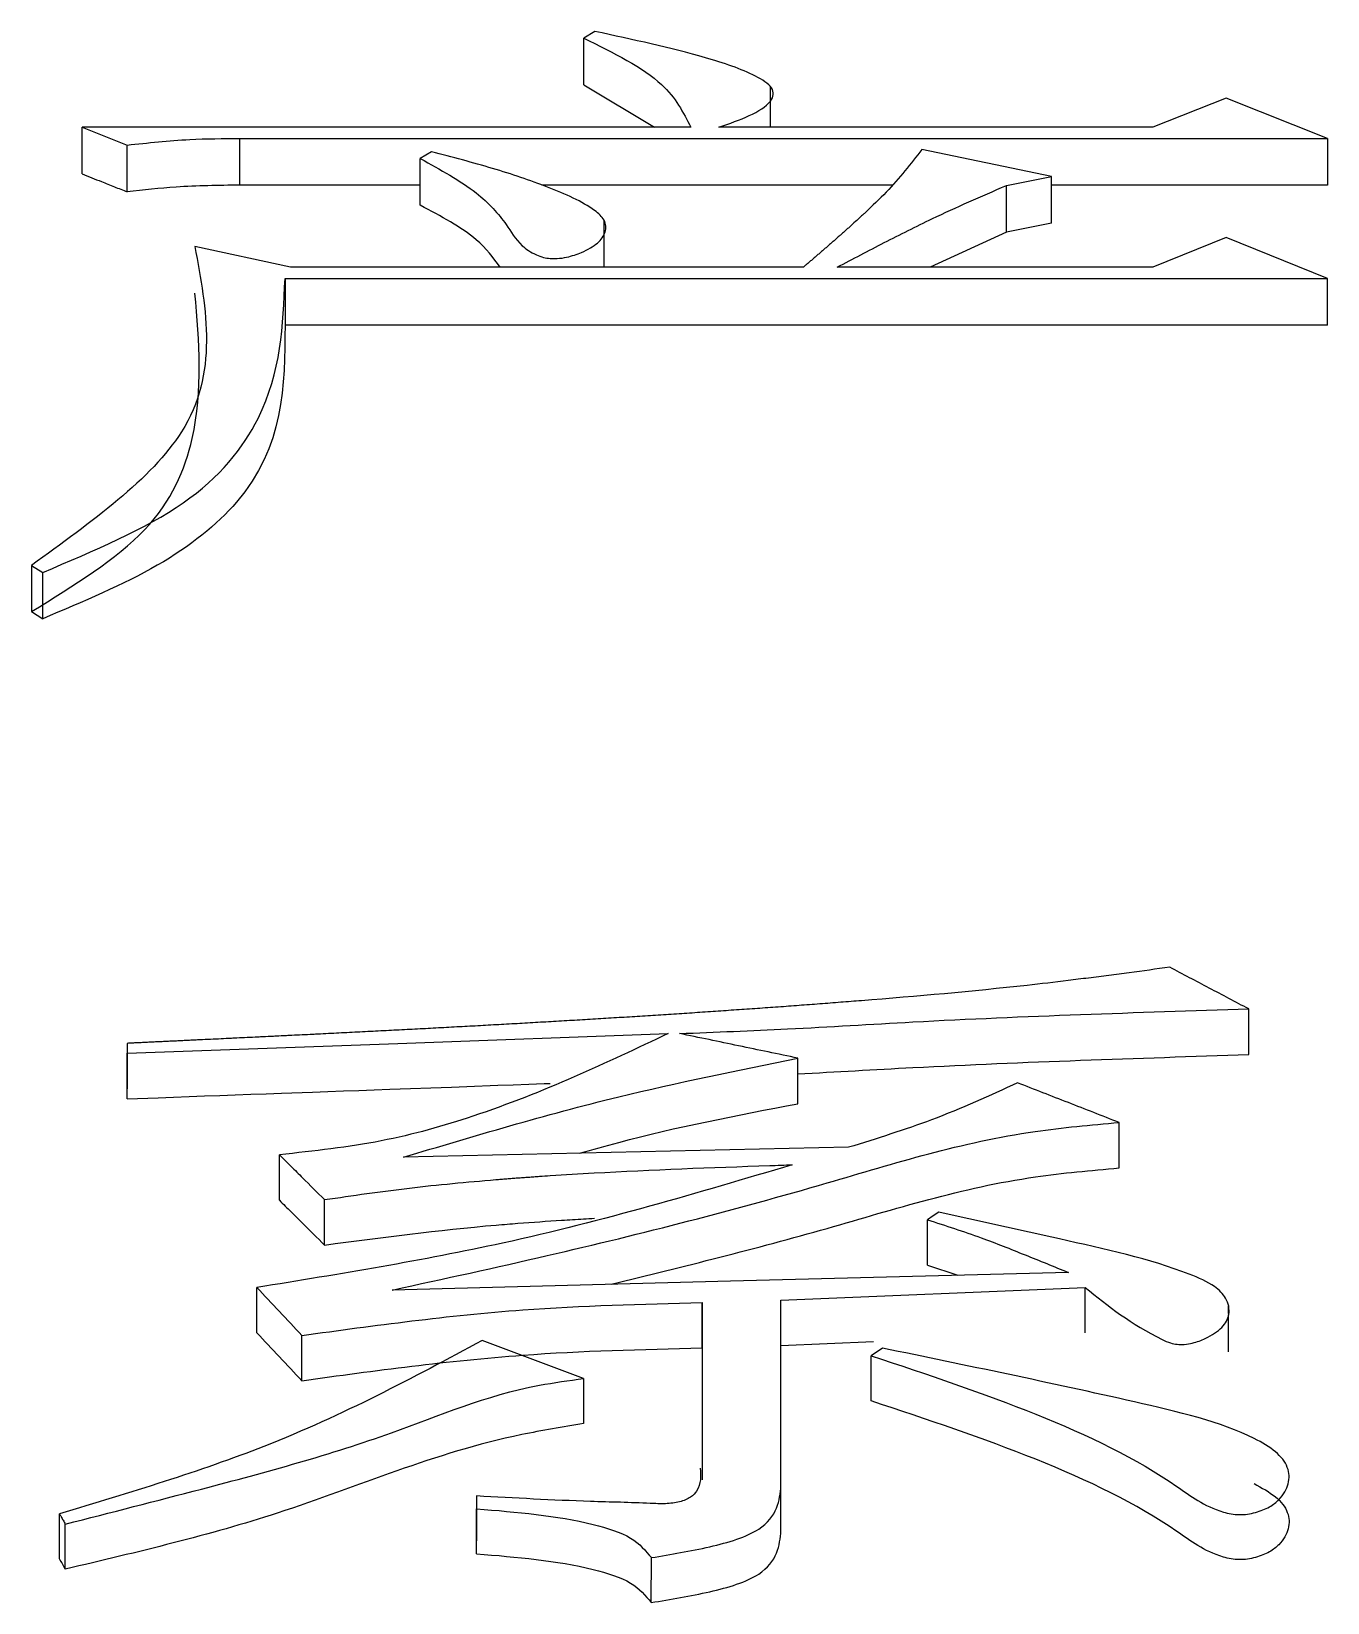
# Model space of a CAD drawing. Header units: millimetres. Extents: x 1953 to 4389, y 564 to 2287.
# Drawn here: x 2467.09 to 2469.578, y 2098.359 to 2101.376 of the extents above; entities that cross this region are included whole.
import ezdxf

# ---------------------------------------------------------------- set-up
doc = ezdxf.new("R2010")
doc.units = ezdxf.units.MM

msp = doc.modelspace()

# ---------------------------------------------------------------- linework, layer by layer
at = {"color": 7, "linetype": 'Continuous', "lineweight": 25}
for p, q in [((2468.1712, 2101.3758), (2468.1496, 2101.363)), ((2468.1496, 2101.273), (2468.1496, 2101.363)), ((2468.1496, 2101.273), (2468.2855, 2101.192)), ((2468.5081, 2101.192), (2468.5081, 2101.2705)), ((2469.3828, 2101.2477), (2469.2422, 2101.1919)), ((2469.5775, 2101.1704), (2469.3828, 2101.2477)), ((2467.1869, 2101.1021), (2467.1869, 2101.192)), ((2467.1869, 2101.192), (2467.2734, 2101.1576)), ((2468.3551, 2101.192), (2467.1869, 2101.192)), ((2469.2422, 2101.1919), (2468.4092, 2101.192)), ((2467.2734, 2101.0678), (2467.2734, 2101.1576)), ((2467.4898, 2101.0807), (2467.4897, 2101.1705)), ((2467.4897, 2101.1705), (2469.5775, 2101.1704)), ((2469.5775, 2101.1704), (2469.5775, 2101.0806)), ((2467.8576, 2101.1446), (2467.8359, 2101.1317)), ((2469.0475, 2101.0971), (2468.7987, 2101.1489)), ((2468.9609, 2101.0798), (2469.0475, 2101.0971)), ((2469.0474, 2101.0074), (2469.0475, 2101.0971)), ((2467.8359, 2101.0806), (2467.4898, 2101.0807)), ((2468.7416, 2101.0806), (2468.0689, 2101.0806)), ((2468.9609, 2100.9901), (2468.9609, 2101.0798)), ((2469.5775, 2101.0806), (2469.0475, 2101.0806)), ((2468.1888, 2100.9233), (2468.1888, 2101.0136)), ((2469.0474, 2101.0074), (2468.9609, 2100.9901)), ((2468.9609, 2100.9901), (2468.8149, 2100.9232)), ((2469.3828, 2100.9799), (2469.2422, 2100.9232)), ((2469.5775, 2100.9014), (2469.3828, 2100.9799)), ((2467.5871, 2100.9233), (2467.4033, 2100.9625)), ((2468.5715, 2100.9232), (2467.5871, 2100.9233)), ((2469.2422, 2100.9232), (2468.6364, 2100.9232)), ((2467.5763, 2100.9014), (2467.5763, 2100.8119)), ((2467.5763, 2100.9014), (2469.5775, 2100.9014)), ((2469.5775, 2100.8119), (2469.5775, 2100.9014)), ((2469.5775, 2100.8119), (2467.5763, 2100.8119)), ((2467.0895, 2100.3505), (2467.0895, 2100.2617)), ((2467.0895, 2100.3505), (2467.1112, 2100.3369)), ((2467.1112, 2100.2482), (2467.1112, 2100.3369)), ((2467.0895, 2100.2617), (2467.1112, 2100.2482)), ((2469.4261, 2099.4112), (2469.4261, 2099.4988)), ((2467.2734, 2099.4327), (2467.2734, 2099.3452)), ((2467.2734, 2099.3263), (2467.2734, 2099.4138)), ((2468.5606, 2099.3168), (2468.5606, 2099.4043)), ((2467.2734, 2099.3263), (2467.2734, 2099.3452)), ((2469.1772, 2099.1934), (2469.1772, 2099.2808)), ((2468.6581, 2099.2331), (2467.8036, 2099.214)), ((2467.5655, 2099.1315), (2467.5655, 2099.2188)), ((2467.652, 2099.0454), (2467.652, 2099.1326)), ((2468.8095, 2099.007), (2468.8095, 2099.0941)), ((2468.8095, 2099.007), (2468.8676, 2098.9874)), ((2467.5223, 2098.877), (2467.5223, 2098.9639)), ((2468.5283, 2098.9398), (2469.1124, 2098.9639)), ((2468.3768, 2098.9349), (2468.3768, 2098.6375)), ((2468.5283, 2098.5834), (2468.5283, 2098.9398)), ((2469.3874, 2098.9139), (2469.3874, 2098.9281)), ((2469.3874, 2098.8405), (2469.3874, 2098.9113)), ((2467.6088, 2098.785), (2467.6088, 2098.8719)), ((2468.1494, 2098.7892), (2467.9549, 2098.8622)), ((2468.5283, 2098.8528), (2468.706, 2098.8602)), ((2468.3768, 2098.848), (2468.3768, 2098.5945)), ((2468.723, 2098.8476), (2468.7013, 2098.833)), ((2468.7013, 2098.7462), (2468.7013, 2098.833)), ((2468.1494, 2098.7892), (2468.1494, 2098.7025)), ((2467.9441, 2098.5637), (2467.9441, 2098.4773)), ((2468.5283, 2098.497), (2468.5283, 2098.5834)), ((2467.1436, 2098.4429), (2467.1436, 2098.5293)), ((2467.9441, 2098.4527), (2467.9441, 2098.5391)), ((2467.9441, 2098.4527), (2467.9441, 2098.4773)), ((2468.2794, 2098.3589), (2468.2795, 2098.4452))]:
    msp.add_line(p, q, dxfattribs=at)
at = {"color": 7, "linetype": 'Continuous', "lineweight": 25, "flags": 128}
for points in [[(2467.8359, 2101.0419), (2467.8359, 2101.0752), (2467.8359, 2101.1034), (2467.8359, 2101.1317)], [(2467.2734, 2099.4138), (2467.7927, 2099.4327), (2468.3119, 2099.4516)], [(2467.2734, 2099.3263), (2467.3327, 2099.3284), (2467.3624, 2099.3295), (2467.392, 2099.3306), (2467.4216, 2099.3317), (2467.4513, 2099.3328), (2467.4809, 2099.3338), (2467.5105, 2099.3349), (2467.5402, 2099.336), (2467.5698, 2099.3371), (2467.6291, 2099.3392), (2467.6587, 2099.3403), (2467.6884, 2099.3414), (2467.718, 2099.3425), (2467.7476, 2099.3435), (2467.7773, 2099.3446), (2467.8958, 2099.3489), (2467.9255, 2099.35), (2467.9848, 2099.3522), (2468.0144, 2099.3532), (2468.044, 2099.3543), (2468.0737, 2099.3554), (2468.0855, 2099.3558)], [(2468.8311, 2099.1086), (2468.8203, 2099.1013), (2468.8095, 2099.0941)], [(2469.0799, 2098.9929), (2468.4311, 2098.976), (2467.7822, 2098.9591)], [(2468.3768, 2098.848), (2468.3768, 2098.8767), (2468.3768, 2098.9058), (2468.3768, 2098.9349)], [(2467.1545, 2098.4231), (2467.1545, 2098.4588), (2467.1545, 2098.4841), (2467.1545, 2098.5095)]]:
    msp.add_lwpolyline(points, dxfattribs=at)
at = {"color": 7, "linetype": 'Continuous', "lineweight": 25}
for points, knots in [([(2468.1496, 2101.363), (2468.2067, 2101.3349), (2468.3076, 2101.2851), (2468.3407, 2101.2202), (2468.3551, 2101.192)], [0, 0, 0, 0, 0.565391, 1, 1, 1, 1]), ([(2468.4092, 2101.192), (2468.4294, 2101.1989), (2468.4692, 2101.2127), (2468.506, 2101.235), (2468.5151, 2101.2545), (2468.5103, 2101.2721), (2468.4677, 2101.2987), (2468.3538, 2101.3365), (2468.2438, 2101.3602), (2468.1712, 2101.3758)], [0, 0, 0, 0, 0.120818, 0.238007, 0.284295, 0.33086, 0.424999, 0.620775, 1, 1, 1, 1]), ([(2467.2734, 2101.1576), (2467.3132, 2101.1618), (2467.3843, 2101.1695), (2467.4575, 2101.1702), (2467.4897, 2101.1705)], [0, 0, 0, 0, 0.558835, 1, 1, 1, 1]), ([(2467.8359, 2101.1317), (2467.8745, 2101.1104), (2467.9442, 2101.0721), (2467.9984, 2101.0127), (2468.0215, 2100.9703), (2468.0506, 2100.9494), (2468.0712, 2100.9419), (2468.085, 2100.9394), (2468.1007, 2100.9394), (2468.1223, 2100.9429), (2468.1504, 2100.9525), (2468.1785, 2100.9688), (2468.1933, 2100.9907), (2468.1926, 2101.013), (2468.1582, 2101.0445), (2468.0826, 2101.0776), (2467.975, 2101.114), (2467.8972, 2101.1343), (2467.8576, 2101.1446)], [0, 0, 0, 0, 0.156027, 0.282026, 0.363634, 0.404884, 0.41922, 0.430594, 0.442017, 0.458331, 0.488158, 0.530974, 0.573109, 0.616801, 0.655305, 0.770242, 0.882988, 1, 1, 1, 1]), ([(2468.7987, 2101.1489), (2468.7774, 2101.1215), (2468.7456, 2101.0804), (2468.702, 2101.0392), (2468.6845, 2101.0228), (2468.6774, 2101.0163), (2468.6703, 2101.0097), (2468.6639, 2101.004), (2468.6594, 2100.9999), (2468.6558, 2100.9967), (2468.6522, 2100.9934), (2468.6485, 2100.9902), (2468.6448, 2100.9869), (2468.6402, 2100.9829), (2468.6366, 2100.9796), (2468.6329, 2100.9764), (2468.6292, 2100.9731), (2468.6255, 2100.9699), (2468.6208, 2100.9658), (2468.6171, 2100.9626), (2468.6124, 2100.9585), (2468.6087, 2100.9553), (2468.6049, 2100.9521), (2468.6012, 2100.9488), (2468.5974, 2100.9456), (2468.5927, 2100.9415), (2468.589, 2100.9383), (2468.5843, 2100.9342), (2468.5805, 2100.931), (2468.5759, 2100.9271), (2468.5732, 2100.9248), (2468.5715, 2100.9232)], [0, 0, 0, 0, 0.353012, 0.528911, 0.550896, 0.572881, 0.61685, 0.638835, 0.649827, 0.671812, 0.682805, 0.693797, 0.715782, 0.726774, 0.748759, 0.759751, 0.770744, 0.792728, 0.803721, 0.825706, 0.836698, 0.858683, 0.869675, 0.880667, 0.902652, 0.913645, 0.935629, 0.946622, 0.968606, 0.979599, 1, 1, 1, 1]), ([(2467.1869, 2101.1021), (2467.1992, 2101.0972), (2467.2198, 2101.0891), (2467.2487, 2101.0776), (2467.2652, 2101.071), (2467.2734, 2101.0678)], [0, 0, 0, 0, 0.42861, 0.714304, 1, 1, 1, 1]), ([(2467.4898, 2101.0807), (2467.4487, 2101.0801), (2467.3754, 2101.0792), (2467.3045, 2101.0713), (2467.2734, 2101.0678)], [0, 0, 0, 0, 0.5610854, 1, 1, 1, 1]), ([(2468.6364, 2100.9232), (2468.6664, 2100.939), (2468.7263, 2100.9704), (2468.8317, 2101.0238), (2468.9128, 2101.059), (2468.9609, 2101.0798)], [0, 0, 0, 0, 0.28957, 0.579171, 1, 1, 1, 1]), ([(2467.9894, 2100.9233), (2467.976, 2100.9413), (2467.943, 2100.9853), (2467.8757, 2101.0209), (2467.8359, 2101.0419)], [0, 0, 0, 0, 0.408631, 1, 1, 1, 1]), ([(2467.4033, 2100.9625), (2467.4259, 2100.8408), (2467.4664, 2100.6222), (2467.2052, 2100.4339), (2467.0895, 2100.3505)], [0, 0, 0, 0, 0.55707, 1, 1, 1, 1]), ([(2467.1112, 2100.3369), (2467.21, 2100.3787), (2467.4042, 2100.4608), (2467.5666, 2100.6642), (2467.5726, 2100.8116), (2467.5763, 2100.9014)], [0, 0, 0, 0, 0.287817, 0.565935, 1, 1, 1, 1]), ([(2467.0895, 2100.2617), (2467.1713, 2100.3122), (2467.3328, 2100.4119), (2467.4244, 2100.629), (2467.4113, 2100.7804), (2467.4033, 2100.873)], [0, 0, 0, 0, 0.284866, 0.563033, 1, 1, 1, 1]), ([(2467.5763, 2100.8119), (2467.5756, 2100.6953), (2467.5747, 2100.5318), (2467.3414, 2100.3448), (2467.1886, 2100.2807), (2467.1112, 2100.2482)], [0, 0, 0, 0, 0.551532, 0.772844, 1, 1, 1, 1]), ([(2469.2746, 2099.5788), (2469.2487, 2099.5753), (2469.2097, 2099.5701), (2469.1642, 2099.5641), (2469.1317, 2099.5599), (2469.1056, 2099.5565), (2469.0599, 2099.5509), (2468.9223, 2099.5347), (2468.7761, 2099.5219), (2468.6429, 2099.5115), (2468.603, 2099.5084), (2468.5696, 2099.5059), (2468.5363, 2099.5034), (2468.5096, 2099.5015), (2468.4763, 2099.4991), (2468.4496, 2099.4973), (2468.4162, 2099.495), (2468.3895, 2099.4931), (2468.3561, 2099.4909), (2468.3227, 2099.4887), (2468.2893, 2099.4866), (2468.2559, 2099.4844), (2468.2291, 2099.4828), (2468.1957, 2099.4807), (2468.1689, 2099.4791), (2468.1355, 2099.4771), (2468.102, 2099.4751), (2468.0685, 2099.4732), (2468.0351, 2099.4713), (2468.0083, 2099.4697), (2467.9748, 2099.4679), (2467.948, 2099.4664), (2467.9145, 2099.4646), (2467.881, 2099.4628), (2467.8475, 2099.461), (2467.8139, 2099.4593), (2467.7871, 2099.4579), (2467.7536, 2099.4561), (2467.7268, 2099.4548), (2467.6933, 2099.4531), (2467.6664, 2099.4517), (2467.643, 2099.4506), (2467.6262, 2099.4497), (2467.6094, 2099.4489), (2467.5926, 2099.4481), (2467.5759, 2099.4473), (2467.5625, 2099.4466), (2467.5457, 2099.4458), (2467.5323, 2099.4451), (2467.5155, 2099.4443), (2467.4987, 2099.4435), (2467.4819, 2099.4427), (2467.4652, 2099.4419), (2467.4518, 2099.4412), (2467.435, 2099.4404), (2467.4216, 2099.4398), (2467.4081, 2099.4392), (2467.3981, 2099.4387), (2467.388, 2099.4382), (2467.3796, 2099.4378), (2467.3712, 2099.4374), (2467.3628, 2099.437), (2467.3545, 2099.4366), (2467.3461, 2099.4362), (2467.3394, 2099.4359), (2467.331, 2099.4355), (2467.3243, 2099.4352), (2467.3159, 2099.4348), (2467.3075, 2099.4344), (2467.2991, 2099.434), (2467.2909, 2099.4336), (2467.2829, 2099.4332), (2467.2766, 2099.4329), (2467.2734, 2099.4327)], [0, 0, 0, 0, 0.039919, 0.059879, 0.069858, 0.089818, 0.099798, 0.139719, 0.299508, 0.319468, 0.339427, 0.359387, 0.369367, 0.389326, 0.399306, 0.419265, 0.429245, 0.449205, 0.459184, 0.479144, 0.499103, 0.509083, 0.529043, 0.539022, 0.558982, 0.568962, 0.588921, 0.608881, 0.61886, 0.63882, 0.648799, 0.668759, 0.678739, 0.698698, 0.718658, 0.728637, 0.748597, 0.758577, 0.778536, 0.788516, 0.808475, 0.818455, 0.823445, 0.833425, 0.843404, 0.848394, 0.858374, 0.863364, 0.873344, 0.878333, 0.888313, 0.898293, 0.903283, 0.913263, 0.918252, 0.928232, 0.933222, 0.938212, 0.943202, 0.948192, 0.950687, 0.955676, 0.960666, 0.963161, 0.968151, 0.970646, 0.975636, 0.978131, 0.983121, 0.988111, 0.990605, 0.995303, 1, 1, 1, 1]), ([(2469.4261, 2099.4988), (2469.4008, 2099.5122), (2469.3504, 2099.5389), (2469.2999, 2099.5655), (2469.2746, 2099.5788)], [0, 0, 0, 0, 0.5, 1, 1, 1, 1]), ([(2468.3335, 2099.4516), (2468.4027, 2099.4543), (2468.5524, 2099.4601), (2468.9151, 2099.4829), (2469.2109, 2099.4921), (2469.4261, 2099.4988)], [0, 0, 0, 0, 0.189811, 0.410522, 1, 1, 1, 1]), ([(2467.2734, 2099.4327), (2467.2734, 2099.4306), (2467.2734, 2099.4271), (2467.2734, 2099.4221), (2467.2734, 2099.418), (2467.2734, 2099.4152), (2467.2734, 2099.4138)], [0, 0, 0, 0, 0.34, 0.56, 0.78, 1, 1, 1, 1]), ([(2468.3119, 2099.4516), (2468.193, 2099.3952), (2468.0261, 2099.3159), (2467.7639, 2099.2406), (2467.6318, 2099.2261), (2467.5655, 2099.2188)], [0, 0, 0, 0, 0.552374, 0.77511, 1, 1, 1, 1]), ([(2468.5606, 2099.4043), (2468.5227, 2099.4122), (2468.4471, 2099.428), (2468.3714, 2099.4438), (2468.3335, 2099.4516)], [0, 0, 0, 0, 0.5, 1, 1, 1, 1]), ([(2467.8036, 2099.214), (2467.9393, 2099.2547), (2468.182, 2099.3276), (2468.4447, 2099.3808), (2468.5606, 2099.4043)], [0, 0, 0, 0, 0.558985, 1, 1, 1, 1]), ([(2468.5606, 2099.3739), (2468.6342, 2099.3782), (2468.9218, 2099.3948), (2469.2109, 2099.4042), (2469.4261, 2099.4112)], [0, 0, 0, 0, 0.25589, 1, 1, 1, 1]), ([(2468.9826, 2099.3569), (2468.929, 2099.3323), (2468.8286, 2099.2862), (2468.7123, 2099.25), (2468.6581, 2099.2331)], [0, 0, 0, 0, 0.534115, 1, 1, 1, 1]), ([(2469.1772, 2099.2808), (2469.1448, 2099.2935), (2469.0799, 2099.3189), (2469.015, 2099.3442), (2468.9826, 2099.3569)], [0, 0, 0, 0, 0.5, 1, 1, 1, 1]), ([(2468.1418, 2099.2216), (2468.1667, 2099.2287), (2468.2997, 2099.2669), (2468.4436, 2099.2944), (2468.5606, 2099.3168)], [0, 0, 0, 0, 0.187191, 1, 1, 1, 1]), ([(2467.7822, 2098.9591), (2467.8818, 2098.9808), (2468.1669, 2099.0429), (2468.5729, 2099.1474), (2468.9211, 2099.2579), (2469.123, 2099.276), (2469.1772, 2099.2808)], [0, 0, 0, 0, 0.2109888, 0.6039309, 0.8934821, 1, 1, 1, 1]), ([(2468.5499, 2099.1996), (2468.3683, 2099.1455), (2468.0431, 2099.0486), (2467.6819, 2098.9899), (2467.5223, 2098.9639)], [0, 0, 0, 0, 0.558287, 1, 1, 1, 1]), ([(2467.5655, 2099.2188), (2467.5729, 2099.2114), (2467.5878, 2099.1967), (2467.6166, 2099.1679), (2467.638, 2099.1466), (2467.652, 2099.1326)], [0, 0, 0, 0, 0.257188, 0.514375, 1, 1, 1, 1]), ([(2467.652, 2099.1326), (2467.7062, 2099.1405), (2467.7873, 2099.1523), (2467.8976, 2099.1639), (2467.9566, 2099.169), (2467.9914, 2099.1719), (2468.0001, 2099.1726), (2468.0088, 2099.1733), (2468.0175, 2099.174), (2468.0279, 2099.1748), (2468.0384, 2099.1755), (2468.0488, 2099.1763), (2468.0576, 2099.1769), (2468.0698, 2099.1778), (2468.1064, 2099.1802), (2468.2534, 2099.1892), (2468.4085, 2099.1948), (2468.5355, 2099.1991), (2468.5499, 2099.1996)], [0, 0, 0, 0, 0.185843, 0.278745, 0.371654, 0.383266, 0.394877, 0.400683, 0.412294, 0.423905, 0.435517, 0.447128, 0.458739, 0.464545, 0.487768, 0.580663, 0.952366, 1, 1, 1, 1]), ([(2468.2026, 2098.9701), (2468.3417, 2099.0044), (2468.6139, 2099.0716), (2468.9213, 2099.1708), (2469.1231, 2099.1887), (2469.1772, 2099.1934)], [0, 0, 0, 0, 0.433536, 0.84808, 1, 1, 1, 1]), ([(2467.5655, 2099.1315), (2467.5729, 2099.1241), (2467.5878, 2099.1094), (2467.6166, 2099.0807), (2467.6381, 2099.0594), (2467.652, 2099.0454)], [0, 0, 0, 0, 0.257457, 0.514914, 1, 1, 1, 1]), ([(2469.1124, 2098.9639), (2469.1563, 2098.9286), (2469.204, 2098.8903), (2469.2736, 2098.8577), (2469.2886, 2098.8544), (2469.3035, 2098.8541), (2469.3227, 2098.8578), (2469.3493, 2098.8681), (2469.3775, 2098.8863), (2469.3915, 2098.9139), (2469.3859, 2098.9417), (2469.3602, 2098.9695), (2469.2576, 2099.0142), (2469.0714, 2099.055), (2468.9082, 2099.0914), (2468.8311, 2099.1086)], [0, 0, 0, 0, 0.213502, 0.231462, 0.243028, 0.25469, 0.268683, 0.294821, 0.340397, 0.384399, 0.438731, 0.48193, 0.539954, 0.7829, 1, 1, 1, 1]), ([(2467.652, 2099.0454), (2467.7613, 2099.0599), (2467.8841, 2099.0762), (2468.0374, 2099.0884), (2468.0863, 2099.0918), (2468.1283, 2099.0944), (2468.1492, 2099.0957), (2468.1632, 2099.0965), (2468.1702, 2099.0969)], [0, 0, 0, 0, 0.640516, 0.720423, 0.880251, 0.920204, 0.960157, 1, 1, 1, 1]), ([(2468.8095, 2099.0941), (2468.8442, 2099.0828), (2468.9087, 2099.0618), (2468.9969, 2099.0267), (2469.0523, 2099.0042), (2469.0799, 2098.9929)], [0, 0, 0, 0, 0.3670274, 0.6834212, 1, 1, 1, 1]), ([(2469.1124, 2098.877), (2469.1124, 2098.8842), (2469.1124, 2098.8987), (2469.1124, 2098.9205), (2469.1124, 2098.9422), (2469.1124, 2098.9567), (2469.1124, 2098.9639)], [0, 0, 0, 0, 0.249999, 0.5, 0.75, 1, 1, 1, 1]), ([(2467.6088, 2098.8719), (2467.7491, 2098.8911), (2468.0009, 2098.9257), (2468.2615, 2098.9321), (2468.3768, 2098.9349)], [0, 0, 0, 0, 0.5575045, 1, 1, 1, 1]), ([(2467.9549, 2098.8622), (2467.8217, 2098.7905), (2467.5814, 2098.6613), (2467.2785, 2098.57), (2467.1436, 2098.5293)], [0, 0, 0, 0, 0.554583, 1, 1, 1, 1]), ([(2467.5223, 2098.877), (2467.5367, 2098.8617), (2467.5655, 2098.8311), (2467.5944, 2098.8004), (2467.6088, 2098.785)], [0, 0, 0, 0, 0.5, 1, 1, 1, 1]), ([(2467.6088, 2098.785), (2467.7491, 2098.8043), (2468.0009, 2098.8388), (2468.2615, 2098.8452), (2468.3768, 2098.848)], [0, 0, 0, 0, 0.55749, 1, 1, 1, 1]), ([(2468.7013, 2098.833), (2468.917, 2098.7611), (2469.1697, 2098.6768), (2469.3428, 2098.5417), (2469.392, 2098.5288), (2469.4081, 2098.5273), (2469.4243, 2098.5285), (2469.4448, 2098.5329), (2469.4669, 2098.542), (2469.4905, 2098.5606), (2469.5046, 2098.5868), (2469.5041, 2098.6191), (2469.48, 2098.6496), (2469.3932, 2098.701), (2469.1271, 2098.7641), (2468.8838, 2098.8143), (2468.723, 2098.8476)], [0, 0, 0, 0, 0.369973, 0.433396, 0.441379, 0.448953, 0.456564, 0.46449, 0.480827, 0.49655, 0.526966, 0.55702, 0.587567, 0.618801, 0.747888, 1, 1, 1, 1]), ([(2467.1545, 2098.5095), (2467.2419, 2098.5319), (2467.4554, 2098.5864), (2467.7639, 2098.6703), (2467.9833, 2098.7665), (2468.1209, 2098.7853), (2468.1494, 2098.7892)], [0, 0, 0, 0, 0.257127, 0.627551, 0.922763, 1, 1, 1, 1]), ([(2469.4365, 2098.5874), (2469.4512, 2098.5793), (2469.4803, 2098.5633), (2469.504, 2098.5326), (2469.5046, 2098.5004), (2469.4905, 2098.4742), (2469.4669, 2098.4556), (2469.4448, 2098.4465), (2469.4243, 2098.4421), (2469.4081, 2098.4409), (2469.392, 2098.4424), (2469.3428, 2098.4553), (2469.1697, 2098.5903), (2468.917, 2098.6744), (2468.7013, 2098.7462)], [0, 0, 0, 0, 0.050469, 0.09981, 0.148348, 0.197475, 0.222877, 0.249282, 0.262097, 0.274404, 0.286651, 0.299558, 0.402046, 1, 1, 1, 1]), ([(2468.1494, 2098.7025), (2468.1094, 2098.696), (2467.8921, 2098.6604), (2467.601, 2098.5285), (2467.2935, 2098.4559), (2467.1545, 2098.4231)], [0, 0, 0, 0, 0.11022, 0.597884, 1, 1, 1, 1]), ([(2468.3735, 2098.617), (2468.3744, 2098.6021), (2468.3757, 2098.5826), (2468.3561, 2098.5605), (2468.3343, 2098.5514), (2468.3061, 2098.5479), (2468.2488, 2098.5509), (2468.1278, 2098.5534), (2468.0169, 2098.5596), (2467.9441, 2098.5637)], [0, 0, 0, 0, 0.164101, 0.214047, 0.265056, 0.31784, 0.372519, 0.58801, 1, 1, 1, 1]), ([(2467.9441, 2098.5637), (2467.9441, 2098.5609), (2467.9441, 2098.5563), (2467.9441, 2098.5499), (2467.9441, 2098.5445), (2467.9441, 2098.5409), (2467.9441, 2098.5391)], [0, 0, 0, 0, 0.34, 0.56, 0.78, 1, 1, 1, 1]), ([(2468.2795, 2098.4452), (2468.317, 2098.4514), (2468.391, 2098.4636), (2468.4888, 2098.4925), (2468.5244, 2098.5401), (2468.527, 2098.569), (2468.5283, 2098.5834)], [0, 0, 0, 0, 0.292586, 0.576009, 0.788989, 1, 1, 1, 1]), ([(2467.1436, 2098.5293), (2467.1445, 2098.5276), (2467.1468, 2098.5235), (2467.1504, 2098.5169), (2467.1531, 2098.512), (2467.1545, 2098.5095)], [0, 0, 0, 0, 0.253292, 0.626617, 1, 1, 1, 1]), ([(2467.9441, 2098.5391), (2468.0207, 2098.5327), (2468.1265, 2098.5239), (2468.2457, 2098.4861), (2468.2684, 2098.4586), (2468.2795, 2098.4452)], [0, 0, 0, 0, 0.572733, 0.791395, 1, 1, 1, 1]), ([(2468.2794, 2098.3589), (2468.317, 2098.3651), (2468.3909, 2098.3773), (2468.4888, 2098.4061), (2468.5244, 2098.4537), (2468.527, 2098.4826), (2468.5283, 2098.497)], [0, 0, 0, 0, 0.292738, 0.576228, 0.789119, 1, 1, 1, 1]), ([(2467.1545, 2098.4231), (2467.1535, 2098.4248), (2467.1517, 2098.4282), (2467.1481, 2098.4347), (2467.1454, 2098.4397), (2467.1436, 2098.4429)], [0, 0, 0, 0, 0.253656, 0.507254, 1, 1, 1, 1]), ([(2467.9441, 2098.4527), (2468.0207, 2098.4463), (2468.1265, 2098.4375), (2468.2456, 2098.3998), (2468.2684, 2098.3723), (2468.2794, 2098.3589)], [0, 0, 0, 0, 0.5728883, 0.7915302, 1, 1, 1, 1])]:
    msp.add_open_spline(points, degree=3, knots=knots, dxfattribs=at)
msp.add_open_spline([(2467.5223, 2098.9639), (2467.5367, 2098.9486), (2467.5655, 2098.918), (2467.5944, 2098.8872), (2467.6088, 2098.8719)], degree=3, dxfattribs=at)

doc.saveas('drawing.dxf')
